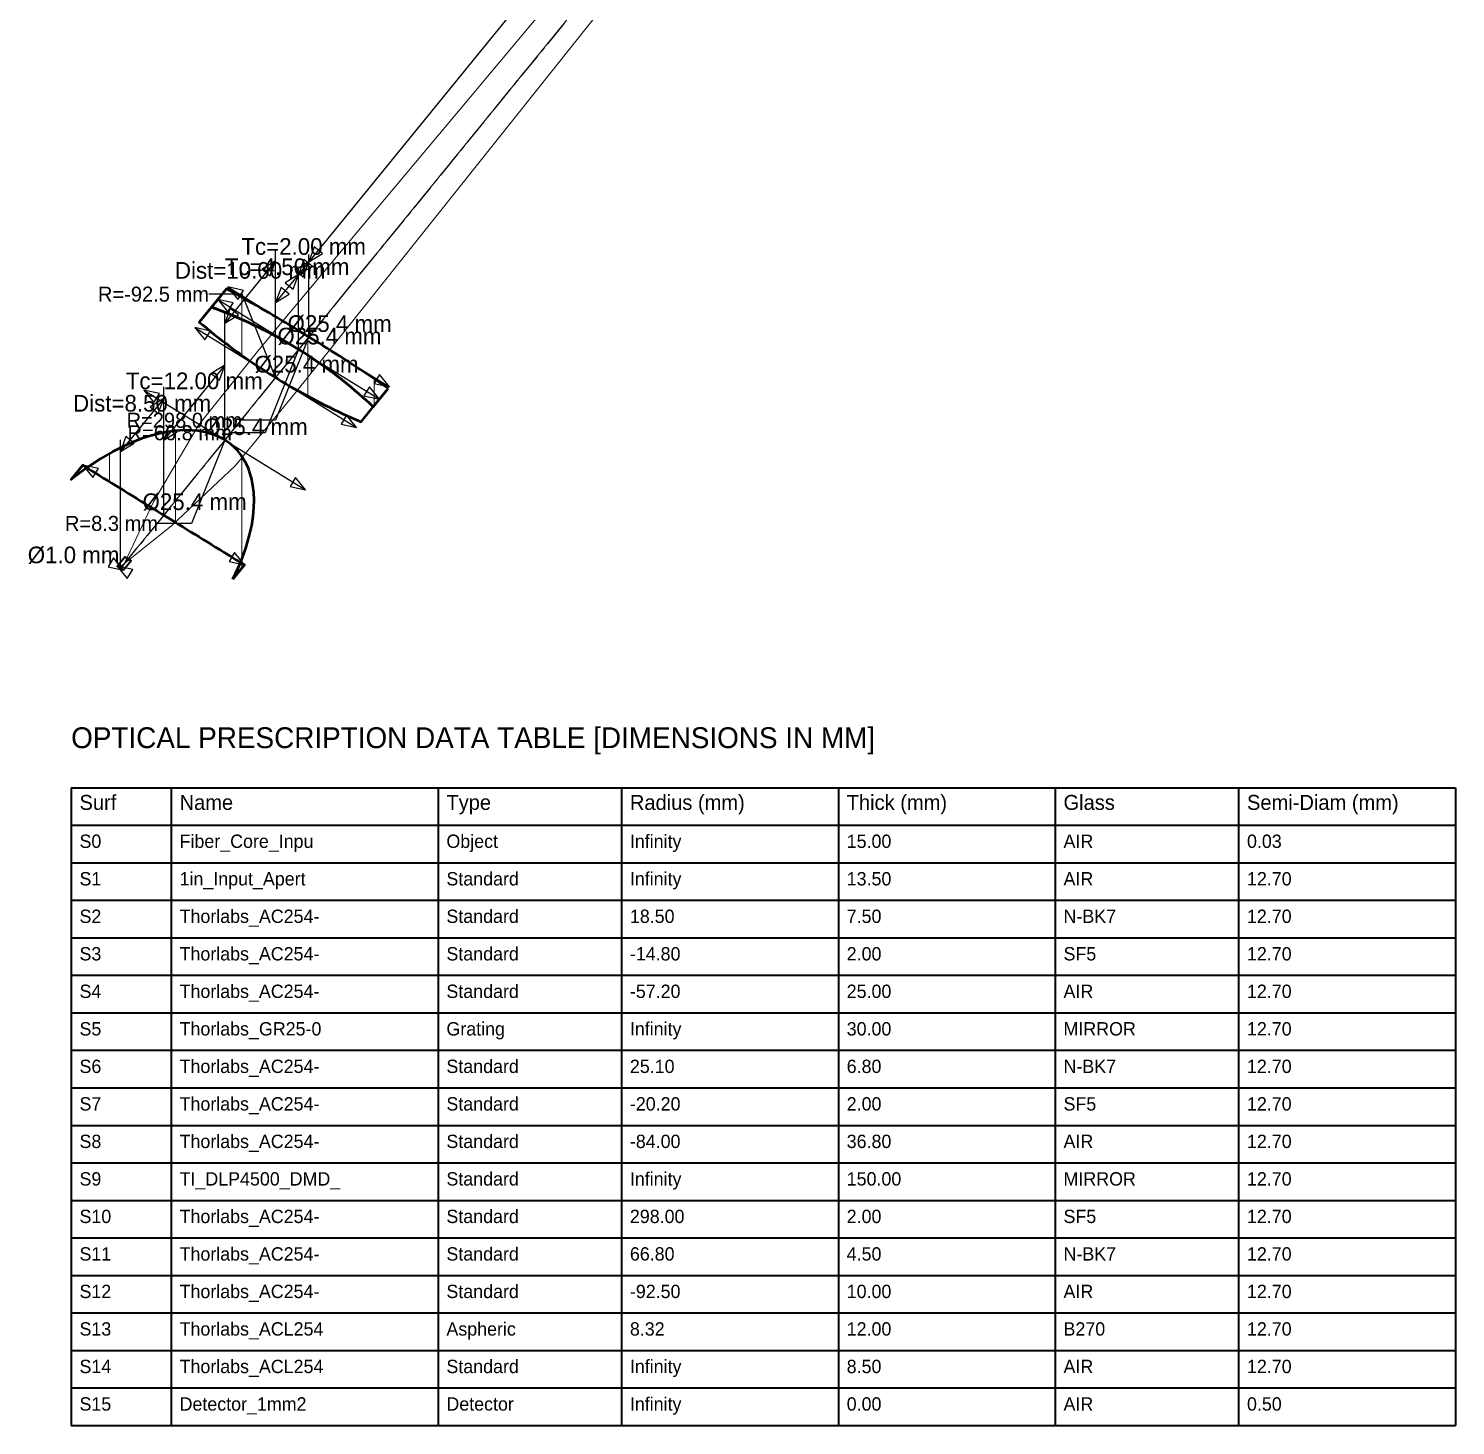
# Model space of a CAD drawing. Header units: metres. Extents: x -89 to 82, y -244 to 119.
# Drawn here: x -89.1 to 82, y -243.9 to -76.3 of the extents above; entities that cross this region are included whole.
import ezdxf
from ezdxf.enums import TextEntityAlignment as Align

# ---------------------------------------------------------------- set-up
doc = ezdxf.new("R2010")
doc.units = ezdxf.units.M
doc.linetypes.add('CENTER', pattern=[5.08, 3.175, -0.635, 0.635, -0.635])
for name, color, linetype, lineweight in [('DIMENSIONS_LINEAR', 4, 'CONTINUOUS', 25), ('DIMENSIONS_RADIAL', 6, 'CONTINUOUS', 25), ('OPTICAL_AXIS', 1, 'CENTER', 25), ('OPTICS_COMPONENTS', 2, 'CONTINUOUS', 35), ('OPTICS_HATCH', 8, 'CONTINUOUS', 13), ('OPTICS_LENSES', 7, 'CONTINUOUS', 50), ('RAYS_785NM', 1, 'CONTINUOUS', 18), ('RAYS_850NM', 3, 'CONTINUOUS', 18), ('RAYS_900NM', 5, 'CONTINUOUS', 18), ('TITLE_BLOCK', 7, 'CONTINUOUS', 35)]:
    doc.layers.add(name, color=color, linetype=linetype, lineweight=lineweight)
doc.styles.add('OpenSansCondensed-Light', font='OpenSansCondensed-Light.ttf')
doc.dimstyles.new('EZDXF', dxfattribs={"dimtxt": 0.25, "dimasz": 0.175, "dimexe": 0.375, "dimexo": 0.125, "dimgap": 0.1, "dimtad": 1, "dimlfac": 100, "dimzin": 12, "dimdsep": 46, "dimtxsty": 'OpenSansCondensed-Light', "dimblk": 'ARCHTICK', "dimcen": 2.5, "dimazin": 3, "dimtfac": 0.5, "dimtmove": 2, "dimatfit": 3})

# ---------------------------------------------------------------- blocks, each defined once
blk = doc.blocks.new('_ARCHTICK')
at = {"color": 0, "linetype": 'BYBLOCK', "const_width": 0.15}
blk.add_lwpolyline([(-0.5, -0.5), (0.5, 0.5)], dxfattribs=at)

msp = doc.modelspace()

# ---------------------------------------------------------------- hatches: boundary and pattern name
at = {"layer": 'OPTICS_HATCH'}
h = msp.add_hatch(dxfattribs=at)
h.set_pattern_fill('ANSI31', scale=2.5, angle=45)
h.paths.add_polyline_path([(-45.93, -119.5), (-46.41, -119.18), (-46.89, -118.85), (-47.37, -118.52), (-47.86, -118.2), (-48.34, -117.88), (-48.82, -117.56), (-49.31, -117.24), (-49.8, -116.92), (-50.29, -116.6), (-50.77, -116.28), (-51.26, -115.96), (-51.75, -115.65), (-52.25, -115.33), (-52.74, -115.02), (-53.23, -114.71), (-53.72, -114.4), (-54.22, -114.09), (-54.71, -113.78), (-55.21, -113.47), (-55.71, -113.16), (-56.21, -112.86), (-56.71, -112.55), (-57.2, -112.25), (-57.71, -111.95), (-58.21, -111.65), (-58.71, -111.35), (-59.21, -111.05), (-59.72, -110.75), (-60.22, -110.45), (-60.73, -110.15), (-61.24, -109.86), (-61.74, -109.57), (-62.25, -109.27), (-62.76, -108.98), (-63.27, -108.69), (-63.78, -108.4), (-64.29, -108.11), (-64.81, -107.82), (-65.32, -107.54), (-67.12, -109.75), (-67.12, -109.75), (-66.55, -109.96), (-65.98, -110.18), (-65.42, -110.41), (-64.86, -110.64), (-64.3, -110.87), (-63.75, -111.11), (-63.2, -111.36), (-62.66, -111.61), (-62.12, -111.86), (-61.58, -112.12), (-61.05, -112.38), (-60.52, -112.65), (-59.99, -112.92), (-59.47, -113.2), (-58.96, -113.48), (-58.44, -113.77), (-57.93, -114.07), (-57.43, -114.36), (-56.93, -114.66), (-56.43, -114.97), (-55.94, -115.28), (-55.45, -115.6), (-54.96, -115.92), (-54.48, -116.25), (-54, -116.58), (-53.53, -116.91), (-53.06, -117.25), (-52.59, -117.6), (-52.13, -117.95), (-51.67, -118.3), (-51.22, -118.66), (-50.77, -119.03), (-50.32, -119.39), (-49.88, -119.77), (-49.44, -120.15), (-49.01, -120.53), (-48.57, -120.92), (-48.15, -121.31), (-47.73, -121.71), (-45.93, -119.5)])
h = msp.add_hatch(dxfattribs=at)
h.set_pattern_fill('ANSI31', scale=2.5, angle=45)
h.paths.add_polyline_path([(-47.73, -121.71), (-48.15, -121.31), (-48.57, -120.92), (-49.01, -120.53), (-49.44, -120.15), (-49.88, -119.77), (-50.32, -119.39), (-50.77, -119.03), (-51.22, -118.66), (-51.67, -118.3), (-52.13, -117.95), (-52.59, -117.6), (-53.06, -117.25), (-53.53, -116.91), (-54, -116.58), (-54.48, -116.25), (-54.96, -115.92), (-55.45, -115.6), (-55.94, -115.28), (-56.43, -114.97), (-56.93, -114.66), (-57.43, -114.36), (-57.93, -114.07), (-58.44, -113.77), (-58.96, -113.48), (-59.47, -113.2), (-59.99, -112.92), (-60.52, -112.65), (-61.05, -112.38), (-61.58, -112.12), (-62.12, -111.86), (-62.66, -111.61), (-63.2, -111.36), (-63.75, -111.11), (-64.3, -110.87), (-64.86, -110.64), (-65.42, -110.41), (-65.98, -110.18), (-66.55, -109.96), (-67.12, -109.75), (-68.59, -111.55), (-68.59, -111.55), (-68.14, -111.93), (-67.7, -112.29), (-67.25, -112.66), (-66.8, -113.02), (-66.34, -113.38), (-65.88, -113.74), (-65.42, -114.09), (-64.96, -114.44), (-64.49, -114.78), (-64.02, -115.12), (-63.55, -115.46), (-63.08, -115.79), (-62.6, -116.13), (-62.12, -116.45), (-61.64, -116.78), (-61.15, -117.1), (-60.66, -117.41), (-60.17, -117.73), (-59.67, -118.04), (-59.18, -118.35), (-58.68, -118.65), (-58.17, -118.95), (-57.67, -119.25), (-57.16, -119.54), (-56.65, -119.83), (-56.13, -120.11), (-55.62, -120.4), (-55.1, -120.68), (-54.57, -120.95), (-54.05, -121.22), (-53.52, -121.49), (-52.99, -121.76), (-52.46, -122.02), (-51.92, -122.28), (-51.38, -122.53), (-50.84, -122.78), (-50.29, -123.03), (-49.74, -123.28), (-49.19, -123.52), (-47.73, -121.71)])
h = msp.add_hatch(dxfattribs=at)
h.set_pattern_fill('ANSI31', scale=2.5, angle=45)
h.paths.add_polyline_path([(-64.56, -142.4), (-63.62, -140.33), (-63, -138.66), (-62.59, -137.22), (-62.3, -135.96), (-62.13, -134.83), (-62.04, -133.79), (-62.01, -132.85), (-62.05, -131.98), (-62.15, -131.18), (-62.29, -130.43), (-62.48, -129.75), (-62.7, -129.11), (-62.97, -128.52), (-63.27, -127.97), (-63.61, -127.47), (-63.98, -127), (-64.38, -126.58), (-64.82, -126.2), (-65.28, -125.85), (-65.78, -125.54), (-66.31, -125.28), (-66.87, -125.05), (-67.46, -124.86), (-68.08, -124.7), (-68.74, -124.59), (-69.43, -124.53), (-70.16, -124.51), (-70.93, -124.53), (-71.74, -124.61), (-72.59, -124.74), (-73.49, -124.93), (-74.45, -125.18), (-75.46, -125.51), (-76.55, -125.93), (-77.72, -126.45), (-79, -127.1), (-80.41, -127.92), (-82.02, -128.98), (-83.95, -130.44), (-82.55, -128.71), (-82.55, -128.71), (-82.05, -129.02), (-81.55, -129.33), (-81.06, -129.63), (-80.56, -129.94), (-80.06, -130.25), (-79.56, -130.55), (-79.07, -130.86), (-78.57, -131.17), (-78.07, -131.47), (-77.57, -131.78), (-77.08, -132.09), (-76.58, -132.39), (-76.08, -132.7), (-75.59, -133.01), (-75.09, -133.31), (-74.59, -133.62), (-74.09, -133.93), (-73.6, -134.23), (-73.1, -134.54), (-72.6, -134.85), (-72.1, -135.15), (-71.61, -135.46), (-71.11, -135.77), (-70.61, -136.07), (-70.12, -136.38), (-69.62, -136.69), (-69.12, -136.99), (-68.62, -137.3), (-68.13, -137.61), (-67.63, -137.92), (-67.13, -138.22), (-66.63, -138.53), (-66.14, -138.84), (-65.64, -139.14), (-65.14, -139.45), (-64.65, -139.76), (-64.15, -140.06), (-63.65, -140.37), (-63.15, -140.68), (-64.56, -142.4)])

# ---------------------------------------------------------------- linework, layer by layer
at = {"layer": 'DIMENSIONS_LINEAR'}
for p, q in [((36.07, 8.19), (-55.46, -104.32)), ((-59.43, -104.19), (-65.53, -111.69)), ((-59.43, -118.19), (-59.43, -102.79)), ((-55.46, -104.32), (-56.68, -105.82)), ((-55.46, -113.32), (-55.46, -103.42)), ((-55.46, -113.32), (-55.46, -103.42)), ((-56.68, -105.82), (-59.43, -109.19)), ((-56.68, -114.82), (-56.68, -104.92)), ((-56.68, -114.82), (-56.68, -104.92)), ((-65.16, -107.33), (-45.76, -119.3)), ((-66.38, -108.83), (-46.98, -120.8)), ((-59.43, -118.19), (-59.43, -108.29)), ((-65.53, -125.69), (-65.53, -110.29)), ((-69.12, -112.21), (-49.73, -124.17)), ((-65.53, -125.69), (-65.53, -115.79)), ((-65.53, -116.69), (-72.85, -125.69)), ((-75.23, -119.71), (-55.83, -131.68)), ((-72.85, -134.69), (-72.85, -119.29)), ((-72.85, -120.69), (-78.04, -127.07)), ((-72.85, -134.69), (-72.85, -124.79)), ((-78.04, -141.07), (-78.04, -125.67)), ((-82.55, -128.71), (-63.15, -140.68)), ((-78.42, -140.83), (-77.66, -141.31))]:
    msp.add_line(p, q, dxfattribs=at)
for points in [[(-55.46, -104.32), (-53.83, -103.32), (-54.81, -102.52)], [(-59.43, -104.19), (-61.05, -105.19), (-60.07, -105.99)], [(-55.46, -104.32), (-57.08, -105.32), (-56.11, -106.11)], [(-56.68, -105.82), (-55.05, -104.82), (-56.03, -104.02)], [(-56.68, -105.82), (-58.3, -106.82), (-57.33, -107.61)], [(-65.16, -107.33), (-63.96, -108.82), (-63.29, -107.74)], [(-59.43, -109.19), (-57.8, -108.19), (-58.78, -107.4)], [(-66.38, -108.83), (-65.18, -110.32), (-64.51, -109.24)], [(-65.53, -111.69), (-63.9, -110.69), (-64.88, -109.9)], [(-69.12, -112.21), (-67.92, -113.69), (-67.26, -112.62)], [(-65.53, -116.69), (-67.15, -117.69), (-66.18, -118.49)], [(-45.76, -119.3), (-46.96, -117.82), (-47.62, -118.89)], [(-75.23, -119.71), (-74.02, -121.19), (-73.36, -120.12)], [(-46.98, -120.8), (-48.18, -119.32), (-48.84, -120.39)], [(-72.85, -120.69), (-74.48, -121.69), (-73.5, -122.49)], [(-49.73, -124.17), (-50.93, -122.69), (-51.59, -123.77)], [(-72.85, -125.69), (-71.23, -124.7), (-72.2, -123.9)], [(-78.04, -127.07), (-76.41, -126.07), (-77.39, -125.28)], [(-82.55, -128.71), (-81.35, -130.19), (-80.69, -129.12)], [(-55.83, -131.68), (-57.03, -130.19), (-57.69, -131.27)], [(-77.66, -141.31), (-78.86, -139.82), (-79.52, -140.9)], [(-63.15, -140.68), (-64.35, -139.2), (-65.02, -140.27)], [(-78.42, -140.83), (-77.22, -142.32), (-76.56, -141.24)]]:
    msp.add_lwpolyline(points, close=True, dxfattribs=at)
at = {"layer": 'OPTICAL_AXIS'}
for p, q in [((36.07, -0.81), (-55.46, -113.32)), ((-55.46, -113.32), (-56.68, -114.82)), ((-56.68, -114.82), (-59.43, -118.19)), ((-59.43, -118.19), (-65.53, -125.69)), ((-65.53, -125.69), (-72.85, -134.69)), ((-72.85, -134.69), (-78.04, -141.07))]:
    msp.add_line(p, q, dxfattribs=at)
at = {"layer": 'OPTICS_COMPONENTS'}
msp.add_lwpolyline([(-77.66, -141.31), (-78.42, -140.83), (-77.5, -139.71), (-76.74, -140.18)], close=True, dxfattribs=at)
at = {"layer": 'OPTICS_LENSES'}
for points in [[(-45.93, -119.5), (-46.41, -119.18), (-46.89, -118.85), (-47.37, -118.52), (-47.86, -118.2), (-48.34, -117.88), (-48.82, -117.56), (-49.31, -117.24), (-49.8, -116.92), (-50.29, -116.6), (-50.77, -116.28), (-51.26, -115.96), (-51.75, -115.65), (-52.25, -115.33), (-52.74, -115.02), (-53.23, -114.71), (-53.72, -114.4), (-54.22, -114.09), (-54.71, -113.78), (-55.21, -113.47), (-55.71, -113.16), (-56.21, -112.86), (-56.71, -112.55), (-57.2, -112.25), (-57.71, -111.95), (-58.21, -111.65), (-58.71, -111.35), (-59.21, -111.05), (-59.72, -110.75), (-60.22, -110.45), (-60.73, -110.15), (-61.24, -109.86), (-61.74, -109.57), (-62.25, -109.27), (-62.76, -108.98), (-63.27, -108.69), (-63.78, -108.4), (-64.29, -108.11), (-64.81, -107.82), (-65.32, -107.54), (-67.12, -109.75), (-67.12, -109.75), (-66.55, -109.96), (-65.98, -110.18), (-65.42, -110.41), (-64.86, -110.64), (-64.3, -110.87), (-63.75, -111.11), (-63.2, -111.36), (-62.66, -111.61), (-62.12, -111.86), (-61.58, -112.12), (-61.05, -112.38), (-60.52, -112.65), (-59.99, -112.92), (-59.47, -113.2), (-58.96, -113.48), (-58.44, -113.77), (-57.93, -114.07), (-57.43, -114.36), (-56.93, -114.66), (-56.43, -114.97), (-55.94, -115.28), (-55.45, -115.6), (-54.96, -115.92), (-54.48, -116.25), (-54, -116.58), (-53.53, -116.91), (-53.06, -117.25), (-52.59, -117.6), (-52.13, -117.95), (-51.67, -118.3), (-51.22, -118.66), (-50.77, -119.03), (-50.32, -119.39), (-49.88, -119.77), (-49.44, -120.15), (-49.01, -120.53), (-48.57, -120.92), (-48.15, -121.31), (-47.73, -121.71), (-45.93, -119.5)], [(-47.73, -121.71), (-48.15, -121.31), (-48.57, -120.92), (-49.01, -120.53), (-49.44, -120.15), (-49.88, -119.77), (-50.32, -119.39), (-50.77, -119.03), (-51.22, -118.66), (-51.67, -118.3), (-52.13, -117.95), (-52.59, -117.6), (-53.06, -117.25), (-53.53, -116.91), (-54, -116.58), (-54.48, -116.25), (-54.96, -115.92), (-55.45, -115.6), (-55.94, -115.28), (-56.43, -114.97), (-56.93, -114.66), (-57.43, -114.36), (-57.93, -114.07), (-58.44, -113.77), (-58.96, -113.48), (-59.47, -113.2), (-59.99, -112.92), (-60.52, -112.65), (-61.05, -112.38), (-61.58, -112.12), (-62.12, -111.86), (-62.66, -111.61), (-63.2, -111.36), (-63.75, -111.11), (-64.3, -110.87), (-64.86, -110.64), (-65.42, -110.41), (-65.98, -110.18), (-66.55, -109.96), (-67.12, -109.75), (-68.59, -111.55), (-68.59, -111.55), (-68.14, -111.93), (-67.7, -112.29), (-67.25, -112.66), (-66.8, -113.02), (-66.34, -113.38), (-65.88, -113.74), (-65.42, -114.09), (-64.96, -114.44), (-64.49, -114.78), (-64.02, -115.12), (-63.55, -115.46), (-63.08, -115.79), (-62.6, -116.13), (-62.12, -116.45), (-61.64, -116.78), (-61.15, -117.1), (-60.66, -117.41), (-60.17, -117.73), (-59.67, -118.04), (-59.18, -118.35), (-58.68, -118.65), (-58.17, -118.95), (-57.67, -119.25), (-57.16, -119.54), (-56.65, -119.83), (-56.13, -120.11), (-55.62, -120.4), (-55.1, -120.68), (-54.57, -120.95), (-54.05, -121.22), (-53.52, -121.49), (-52.99, -121.76), (-52.46, -122.02), (-51.92, -122.28), (-51.38, -122.53), (-50.84, -122.78), (-50.29, -123.03), (-49.74, -123.28), (-49.19, -123.52), (-47.73, -121.71)], [(-64.56, -142.4), (-63.62, -140.33), (-63, -138.66), (-62.59, -137.22), (-62.3, -135.96), (-62.13, -134.83), (-62.04, -133.79), (-62.01, -132.85), (-62.05, -131.98), (-62.15, -131.18), (-62.29, -130.43), (-62.48, -129.75), (-62.7, -129.11), (-62.97, -128.52), (-63.27, -127.97), (-63.61, -127.47), (-63.98, -127), (-64.38, -126.58), (-64.82, -126.2), (-65.28, -125.85), (-65.78, -125.54), (-66.31, -125.28), (-66.87, -125.05), (-67.46, -124.86), (-68.08, -124.7), (-68.74, -124.59), (-69.43, -124.53), (-70.16, -124.51), (-70.93, -124.53), (-71.74, -124.61), (-72.59, -124.74), (-73.49, -124.93), (-74.45, -125.18), (-75.46, -125.51), (-76.55, -125.93), (-77.72, -126.45), (-79, -127.1), (-80.41, -127.92), (-82.02, -128.98), (-83.95, -130.44), (-82.55, -128.71), (-82.55, -128.71), (-82.05, -129.02), (-81.55, -129.33), (-81.06, -129.63), (-80.56, -129.94), (-80.06, -130.25), (-79.56, -130.55), (-79.07, -130.86), (-78.57, -131.17), (-78.07, -131.47), (-77.57, -131.78), (-77.08, -132.09), (-76.58, -132.39), (-76.08, -132.7), (-75.59, -133.01), (-75.09, -133.31), (-74.59, -133.62), (-74.09, -133.93), (-73.6, -134.23), (-73.1, -134.54), (-72.6, -134.85), (-72.1, -135.15), (-71.61, -135.46), (-71.11, -135.77), (-70.61, -136.07), (-70.12, -136.38), (-69.62, -136.69), (-69.12, -136.99), (-68.62, -137.3), (-68.13, -137.61), (-67.63, -137.92), (-67.13, -138.22), (-66.63, -138.53), (-66.14, -138.84), (-65.64, -139.14), (-65.14, -139.45), (-64.65, -139.76), (-64.15, -140.06), (-63.65, -140.37), (-63.15, -140.68), (-64.56, -142.4)]]:
    msp.add_lwpolyline(points, close=True, dxfattribs=at)
at = {"layer": 'RAYS_785NM'}
for p, q in [((34.81, 0.2), (-57.73, -110.39)), ((-57.73, -110.39), (-59.05, -111.99)), ((-59.05, -111.99), (-61.62, -115.09)), ((-61.62, -115.09), (-68.7, -123.9)), ((-68.7, -123.9), (-74.06, -133.1)), ((-74.06, -133.1), (-77.93, -141.21))]:
    msp.add_line(p, q, dxfattribs=at)
at = {"layer": 'RAYS_850NM'}
for p, q in [((36.07, -0.81), (-55.46, -113.32)), ((-55.46, -113.32), (-56.68, -114.82)), ((-56.68, -114.82), (-59.43, -118.19)), ((-59.43, -118.19), (-65.53, -125.69)), ((-65.53, -125.69), (-72.85, -134.69)), ((-72.85, -134.69), (-78.04, -141.07))]:
    msp.add_line(p, q, dxfattribs=at)
at = {"layer": 'RAYS_900NM'}
for p, q in [((37.12, -1.6), (-53.61, -115.73)), ((-53.61, -115.73), (-54.89, -117.3)), ((-54.89, -117.3), (-57.49, -120.55)), ((-57.49, -120.55), (-64.27, -128.8)), ((-64.27, -128.8), (-71.88, -135.94)), ((-71.88, -135.94), (-78.13, -140.95))]:
    msp.add_line(p, q, dxfattribs=at)
at = {"layer": 'TITLE_BLOCK'}
for p, q in [((-83.95, -167.4), (82.05, -167.4)), ((-83.95, -167.4), (-83.95, -243.9)), ((-71.95, -167.4), (-71.95, -243.9)), ((-39.95, -167.4), (-39.95, -243.9)), ((-17.95, -167.4), (-17.95, -243.9)), ((8.05, -167.4), (8.05, -243.9)), ((34.05, -167.4), (34.05, -243.9)), ((56.05, -167.4), (56.05, -243.9)), ((82.05, -167.4), (82.05, -243.9)), ((-83.95, -171.9), (82.05, -171.9)), ((-83.95, -176.4), (82.05, -176.4)), ((-83.95, -180.9), (82.05, -180.9)), ((-83.95, -185.4), (82.05, -185.4)), ((-83.95, -189.9), (82.05, -189.9)), ((-83.95, -194.4), (82.05, -194.4)), ((-83.95, -198.9), (82.05, -198.9)), ((-83.95, -203.4), (82.05, -203.4)), ((-83.95, -207.9), (82.05, -207.9)), ((-83.95, -212.4), (82.05, -212.4)), ((-83.95, -216.9), (82.05, -216.9)), ((-83.95, -221.4), (82.05, -221.4)), ((-83.95, -225.9), (82.05, -225.9)), ((-83.95, -230.4), (82.05, -230.4)), ((-83.95, -234.9), (82.05, -234.9)), ((-83.95, -239.4), (82.05, -239.4)), ((-83.95, -243.9), (82.05, -243.9))]:
    msp.add_line(p, q, dxfattribs=at)

# ---------------------------------------------------------------- texts
at = {"layer": 'DIMENSIONS_LINEAR'}
for s, p in [('Tc=2.00 mm', (-56.07, -104.07)), ('Dist=10.00 mm', (-62.48, -106.94)), ('Tc=4.50 mm', (-58.05, -106.5)), ('%%c25.4 mm', (-51.76, -113.32)), ('%%c25.4 mm', (-52.98, -114.82)), ('%%c25.4 mm', (-55.73, -118.19)), ('Tc=12.00 mm', (-69.19, -120.19)), ('Dist=8.50 mm', (-75.44, -122.88)), ('%%c25.4 mm', (-61.83, -125.69)), ('%%c25.4 mm', (-69.15, -134.69)), ('%%c1.0 mm', (-83.66, -141.07))]:
    msp.add_text(s, height=2, dxfattribs=at).set_placement(p, align=Align.BOTTOM_CENTER)
at = {"layer": 'DIMENSIONS_RADIAL'}
for s, p in [('R=-92.5 mm', (-67.43, -108.19)), ('R=298.0 mm', (-63.46, -123.32)), ('R=66.8 mm', (-64.68, -124.82)), ('R=8.3 mm', (-73.53, -135.69))]:
    msp.add_text(s, height=1.8, dxfattribs=at).set_placement(p, align=Align.MIDDLE_RIGHT)
at = {"layer": 'TITLE_BLOCK'}
for s, height, p in [('OPTICAL PRESCRIPTION DATA TABLE [DIMENSIONS IN MM]', 2.5, (-83.95, -163.4)), ('Surf', 1.8, (-82.95, -170.6)), ('Name', 1.8, (-70.95, -170.6)), ('Type', 1.8, (-38.95, -170.6)), ('Radius (mm)', 1.8, (-16.95, -170.6)), ('Thick (mm)', 1.8, (9.05, -170.6)), ('Glass', 1.8, (35.05, -170.6)), ('Semi-Diam (mm)', 1.8, (57.05, -170.6)), ('S0', 1.6, (-82.95, -175.1)), ('Fiber_Core_Inpu', 1.6, (-70.95, -175.1)), ('Object', 1.6, (-38.95, -175.1)), ('Infinity', 1.6, (-16.95, -175.1)), ('15.00', 1.6, (9.05, -175.1)), ('AIR', 1.6, (35.05, -175.1)), ('0.03', 1.6, (57.05, -175.1)), ('S1', 1.6, (-82.95, -179.6)), ('1in_Input_Apert', 1.6, (-70.95, -179.6)), ('Standard', 1.6, (-38.95, -179.6)), ('Infinity', 1.6, (-16.95, -179.6)), ('13.50', 1.6, (9.05, -179.6)), ('AIR', 1.6, (35.05, -179.6)), ('12.70', 1.6, (57.05, -179.6)), ('S2', 1.6, (-82.95, -184.1)), ('Thorlabs_AC254-', 1.6, (-70.95, -184.1)), ('Standard', 1.6, (-38.95, -184.1)), ('18.50', 1.6, (-16.95, -184.1)), ('7.50', 1.6, (9.05, -184.1)), ('N-BK7', 1.6, (35.05, -184.1)), ('12.70', 1.6, (57.05, -184.1)), ('S3', 1.6, (-82.95, -188.6)), ('Thorlabs_AC254-', 1.6, (-70.95, -188.6)), ('Standard', 1.6, (-38.95, -188.6)), ('-14.80', 1.6, (-16.95, -188.6)), ('2.00', 1.6, (9.05, -188.6)), ('SF5', 1.6, (35.05, -188.6)), ('12.70', 1.6, (57.05, -188.6)), ('S4', 1.6, (-82.95, -193.1)), ('Thorlabs_AC254-', 1.6, (-70.95, -193.1)), ('Standard', 1.6, (-38.95, -193.1)), ('-57.20', 1.6, (-16.95, -193.1)), ('25.00', 1.6, (9.05, -193.1)), ('AIR', 1.6, (35.05, -193.1)), ('12.70', 1.6, (57.05, -193.1)), ('S5', 1.6, (-82.95, -197.6)), ('Thorlabs_GR25-0', 1.6, (-70.95, -197.6)), ('Grating', 1.6, (-38.95, -197.6)), ('Infinity', 1.6, (-16.95, -197.6)), ('30.00', 1.6, (9.05, -197.6)), ('MIRROR', 1.6, (35.05, -197.6)), ('12.70', 1.6, (57.05, -197.6)), ('S6', 1.6, (-82.95, -202.1)), ('Thorlabs_AC254-', 1.6, (-70.95, -202.1)), ('Standard', 1.6, (-38.95, -202.1)), ('25.10', 1.6, (-16.95, -202.1)), ('6.80', 1.6, (9.05, -202.1)), ('N-BK7', 1.6, (35.05, -202.1)), ('12.70', 1.6, (57.05, -202.1)), ('S7', 1.6, (-82.95, -206.6)), ('Thorlabs_AC254-', 1.6, (-70.95, -206.6)), ('Standard', 1.6, (-38.95, -206.6)), ('-20.20', 1.6, (-16.95, -206.6)), ('2.00', 1.6, (9.05, -206.6)), ('SF5', 1.6, (35.05, -206.6)), ('12.70', 1.6, (57.05, -206.6)), ('S8', 1.6, (-82.95, -211.1)), ('Thorlabs_AC254-', 1.6, (-70.95, -211.1)), ('Standard', 1.6, (-38.95, -211.1)), ('-84.00', 1.6, (-16.95, -211.1)), ('36.80', 1.6, (9.05, -211.1)), ('AIR', 1.6, (35.05, -211.1)), ('12.70', 1.6, (57.05, -211.1)), ('S9', 1.6, (-82.95, -215.6)), ('TI_DLP4500_DMD_', 1.6, (-70.95, -215.6)), ('Standard', 1.6, (-38.95, -215.6)), ('Infinity', 1.6, (-16.95, -215.6)), ('150.00', 1.6, (9.05, -215.6)), ('MIRROR', 1.6, (35.05, -215.6)), ('12.70', 1.6, (57.05, -215.6)), ('S10', 1.6, (-82.95, -220.1)), ('Thorlabs_AC254-', 1.6, (-70.95, -220.1)), ('Standard', 1.6, (-38.95, -220.1)), ('298.00', 1.6, (-16.95, -220.1)), ('2.00', 1.6, (9.05, -220.1)), ('SF5', 1.6, (35.05, -220.1)), ('12.70', 1.6, (57.05, -220.1)), ('Thorlabs_AC254-', 1.6, (-70.95, -224.6)), ('Standard', 1.6, (-38.95, -224.6)), ('S11', 1.6, (-82.95, -224.6)), ('66.80', 1.6, (-16.95, -224.6)), ('4.50', 1.6, (9.05, -224.6)), ('N-BK7', 1.6, (35.05, -224.6)), ('12.70', 1.6, (57.05, -224.6)), ('S12', 1.6, (-82.95, -229.1)), ('Thorlabs_AC254-', 1.6, (-70.95, -229.1)), ('Standard', 1.6, (-38.95, -229.1)), ('-92.50', 1.6, (-16.95, -229.1)), ('10.00', 1.6, (9.05, -229.1)), ('AIR', 1.6, (35.05, -229.1)), ('12.70', 1.6, (57.05, -229.1)), ('S13', 1.6, (-82.95, -233.6)), ('Thorlabs_ACL254', 1.6, (-70.95, -233.6)), ('Aspheric', 1.6, (-38.95, -233.6)), ('8.32', 1.6, (-16.95, -233.6)), ('12.00', 1.6, (9.05, -233.6)), ('B270', 1.6, (35.05, -233.6)), ('12.70', 1.6, (57.05, -233.6)), ('S14', 1.6, (-82.95, -238.1)), ('Thorlabs_ACL254', 1.6, (-70.95, -238.1)), ('Standard', 1.6, (-38.95, -238.1)), ('Infinity', 1.6, (-16.95, -238.1)), ('8.50', 1.6, (9.05, -238.1)), ('AIR', 1.6, (35.05, -238.1)), ('12.70', 1.6, (57.05, -238.1)), ('S15', 1.6, (-82.95, -242.6)), ('Detector_1mm2', 1.6, (-70.95, -242.6)), ('Detector', 1.6, (-38.95, -242.6)), ('Infinity', 1.6, (-16.95, -242.6)), ('0.00', 1.6, (9.05, -242.6)), ('AIR', 1.6, (35.05, -242.6)), ('0.50', 1.6, (57.05, -242.6))]:
    msp.add_text(s, height=height, dxfattribs=at).set_placement(p, align=Align.BOTTOM_LEFT)

# ---------------------------------------------------------------- leaders
at = {"layer": 'DIMENSIONS_RADIAL'}
for points in [[(-59.43, -118.19), (-63.43, -108.19), (-67.43, -108.19)], [(-55.46, -113.32), (-59.46, -123.32), (-63.46, -123.32)], [(-56.68, -114.82), (-60.68, -124.82), (-64.68, -124.82)], [(-65.53, -125.69), (-69.53, -135.69), (-73.53, -135.69)]]:
    msp.add_leader(points, dimstyle='EZDXF', dxfattribs=at)

doc.saveas('drawing.dxf')
